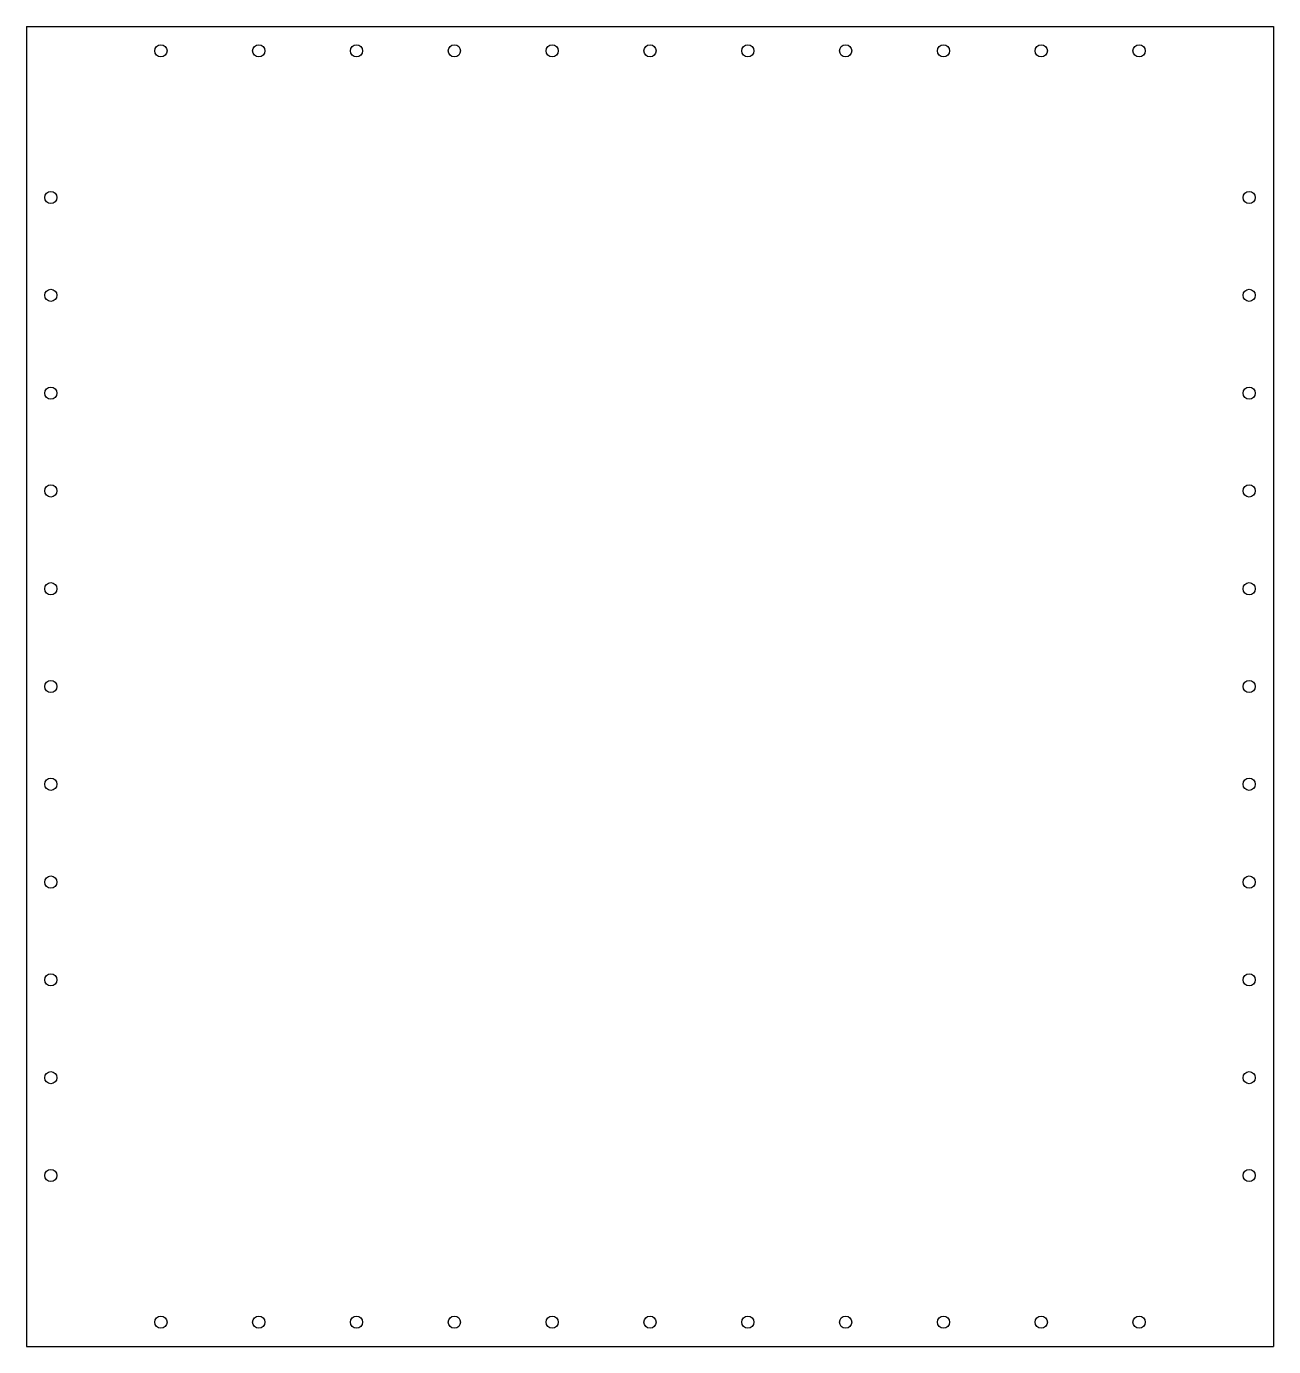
# Model space of a CAD drawing. Extents: x -255 to 255, y -270 to 270.
import ezdxf

# ---------------------------------------------------------------- set-up
doc = ezdxf.new("R2010")
doc.units = 0
doc.layers.add('MODELSKETCH_VISIBLE', color=7, linetype='CONTINUOUS')

msp = doc.modelspace()

# ---------------------------------------------------------------- linework, layer by layer
at = {"layer": 'MODELSKETCH_VISIBLE'}
for p, q in [((-255, 270), (255, 270)), ((-255, 270), (-255, -270)), ((255, 270), (255, -270)), ((-255, -270), (255, -270))]:
    msp.add_line(p, q, dxfattribs=at)
for centre in [(-200, 260), (-160, 260), (-120, 260), (-80, 260), (-40, 260), (0, 260), (40, 260), (80, 260), (120, 260), (160, 260), (200, 260), (-245, 200), (245, 200), (-245, 160), (245, 160), (-245, 120), (245, 120), (-245, 80), (245, 80), (-245, 40), (245, 40), (-245, 0), (245, 0), (-245, -40), (245, -40), (-245, -80), (245, -80), (-245, -120), (245, -120), (-245, -160), (245, -160), (-245, -200), (245, -200), (-200, -260), (-160, -260), (-120, -260), (-80, -260), (-40, -260), (0, -260), (40, -260), (80, -260), (120, -260), (160, -260), (200, -260)]:
    msp.add_circle(centre, 2.5, dxfattribs=at)

doc.saveas('drawing.dxf')
